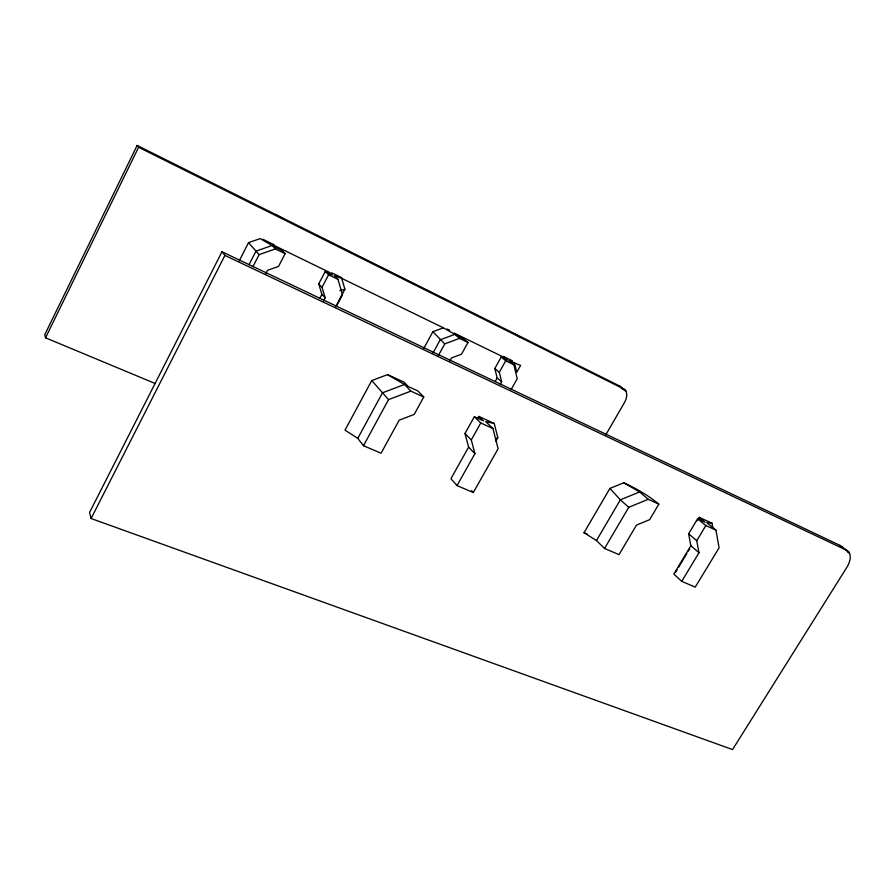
<?xml version="1.0" encoding="UTF-8"?>
<svg xmlns="http://www.w3.org/2000/svg" width="895" height="895" viewBox="0 0 895 895"><rect width="100%" height="100%" fill="white"/><g stroke="black" fill="none" stroke-linecap="round" stroke-linejoin="round"><path stroke-width="1.34" d="M622.126 388.833L619.597 385.98L137.136 145.438L44.75 334.719L45.533 337.807L155.171 383.496M45.533 337.807L138.591 147.261L137.136 145.438M221.982 251.763L89.578 512.466L91.1 518.518L732.546 749.562L846.804 567.396C849.78 562.675 852.79 554.184 846.927 550.447L224.902 255.422L221.982 251.763L839.857 545.346L849.243 552.629M91.1 518.518L224.902 255.422M239.211 260.904L248.53 242.657L260.121 238.618L272.114 245.487L275.391 248.922L285.136 253.654L278.535 266.419L267.515 270.324L265.636 273.971M248.967 264.797L255.959 251.148L272.114 245.487M252.893 266.721L259.091 254.65L275.391 248.922M323.33 301.346L325.198 297.8L321.887 294.343L318.721 283.905L325.232 271.487L332.246 274.899L329.796 272.527L272.662 244.727L274.81 246.964L282.093 250.51L285.136 253.654M325.198 297.8L322.021 287.284L328.599 274.765L325.232 271.487M319.929 298.057L321.887 294.343M335.983 306.09L344.899 289.23L341.689 278.323L334.171 275.671L337.963 279.307L342.517 294.746L336.128 306.795M371.749 380.565L345 430.137L357.787 438.36L363.482 445.721L381.08 453.217L399.159 420.18L414.206 414.419L423.749 397.011L417.864 390.925L408.254 386.539L404.115 382.21L387.557 374.625L371.749 380.565L388.553 399.606L410.861 391.149L423.749 397.011M357.787 438.36L382.478 392.804L404.518 384.481L410.861 391.149M363.482 445.721L388.553 399.606M423.727 348.513L432.867 331.732L443.383 327.816L454.839 334.35L459.527 338.355L467.984 342.461L461.518 354.196L451.516 357.966L449.581 361.49M433.068 352.865L440.195 339.82L454.839 334.35M438.214 355.83L444.759 343.881L459.527 338.355M500.294 384.268L501.647 381.841L497.161 377.958L494.812 368.494L501.189 357.049L507.297 360.025L503.997 357.329L454.28 333.119L457.345 335.737L463.677 338.813L467.984 342.461M495.796 441.257L497.821 437.655L494.219 423.469L485.75 421.612L492.955 428.548L498.101 448.719L473.31 492.53L457.021 485.582L474.921 453.675L468.611 447.12L464.997 433.493L474.35 416.734L483.468 420.907L478.814 416.421L477.594 418.603M501.647 381.841L499.298 372.32L505.731 360.797L501.189 357.049M495.148 381.561L497.161 377.958M474.921 453.675L471.296 439.937L480.772 422.988L474.35 416.734M468.611 447.12L450.946 478.68L457.021 485.582M511.157 389.515L517.243 378.719L513.864 364.746L508.807 360.607L520.599 365.406L516.762 372.264L514.379 362.374M605.68 435.015L624.531 402.448C626.903 398.499 628.346 391.73 623.636 388.911L138.591 147.261M584.032 532.726L609.92 488.413L623.759 482.785C636.345 488.502 648.193 495.371 658.854 504.131L649.647 519.671L636.479 525.108L619.016 554.631L604.539 548.456L596.462 540.535L584.032 532.726L587.601 534.248M596.462 540.535L620.347 499.835L639.634 491.948L648.26 499.309L658.854 504.131M604.539 548.456L628.76 507.308L648.26 499.309M712.923 528.184L712.028 523.206L706.77 522.635L715.933 530.142L719.099 547.807L695.214 587.109L681.721 581.358L698.984 552.752L690.873 545.726L688.602 533.789L697.619 518.764L705.17 522.221L699.23 517.344L697.171 520.778M690.873 545.726L673.834 574.064L681.721 581.358M675.68 572.05L677.079 569.735M678.477 567.419L686.857 553.49M688.255 551.163L689.653 548.848M698.984 552.752L696.735 540.714L705.864 525.544L697.619 518.764M495.506 438.964L497.821 437.655M339.955 290.629L344.899 289.23M480.772 422.988L492.955 428.548M705.864 525.544L715.933 530.142M478.814 416.421L494.219 423.469M699.23 517.344L712.028 523.206M328.599 274.765L337.963 279.307M505.731 360.797L513.864 364.746M262.716 239.2L274.004 244.693M331.732 272.807L341.767 277.696M447.164 329.024L449.682 330.255M503.639 356.523L512.421 360.808M341.689 278.323L443.383 327.816M275.537 214.442L281.589 217.888M623.759 482.785L639.634 491.948M387.557 374.625L404.518 384.481M515.173 333.913L519.648 337.124M619.597 385.98L625.314 390.265M839.857 545.346L848.874 552.07M621.589 387.792L625.639 390.735M621.88 388.296L625.929 391.227M847.543 551.779L849.556 553.244M494.812 368.494L499.298 372.32M688.602 533.789L696.735 540.714M444.759 343.881L432.867 331.732M628.76 507.308L620.347 499.835L609.92 488.413M318.721 283.905L322.021 287.284M464.997 433.493L471.296 439.937M471.587 490.617L473.31 492.53M259.091 254.65L248.53 242.657"/></g></svg>
